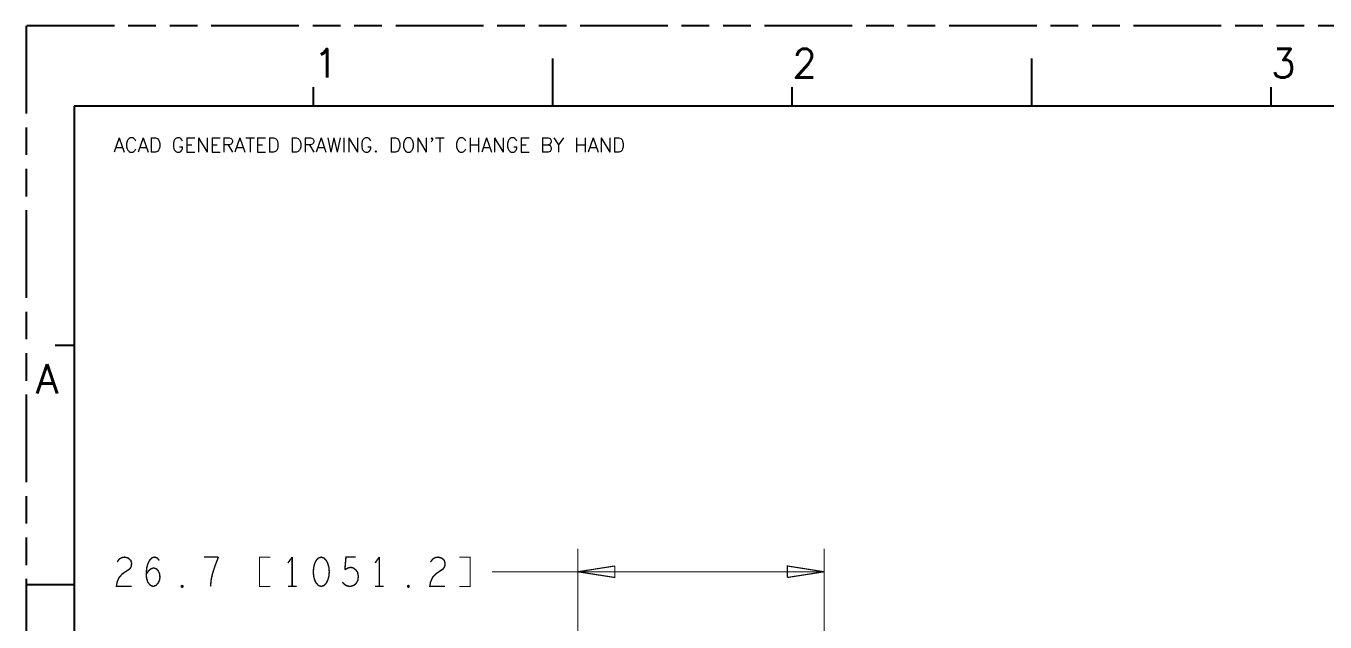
# Model space of a CAD drawing. Extents: x -81 to 328, y -202 to 89.
# Drawn here: x -81.2 to 59.7, y 24.1 to 88.7 of the extents above; entities that cross this region are included whole.
import ezdxf

# ---------------------------------------------------------------- set-up
doc = ezdxf.new("R2010")
doc.units = 0
doc.linetypes.add('PHANTOM', pattern=[29.5, 9.5, -1.5, 3, -1.5, 3, -1.5, 9.5])
doc.layers.add('0PAPERF', color=2, linetype='PHANTOM', plot=False)
doc.styles.add('SIMPLEX', font='simplex.shx')

msp = doc.modelspace()

# ---------------------------------------------------------------- linework, layer by layer
for p, q in [((-24.05, 80.01), (-24.05, 85.2)), ((27.86, 80.01), (27.86, 85.2)), ((-50.01, 80.01), (-50.01, 82.09)), ((1.9, 80.01), (1.9, 82.09)), ((53.81, 80.01), (53.81, 82.09)), ((324.77, 80.01), (-75.96, 80.01)), ((-75.96, 80.01), (-75.96, -197.18)), ((-75.96, 54.06), (-78.04, 54.06)), ((-75.96, 28.1), (-81.15, 28.1))]:
    msp.add_line(p, q)
for points, const_width in [([(-71.31, 30.57), (-71.08, 30.89), (-70.8, 31.05), (-70.49, 31.1), (-70.09, 30.99), (-69.82, 30.73), (-69.74, 30.41), (-69.78, 30.09), (-69.93, 29.83), (-70.72, 29.3), (-71.08, 28.93), (-71.31, 28.4), (-71.39, 27.92), (-69.74, 27.92)], 0.152), ([(-68.16, 29.25), (-67.89, 29.62), (-67.65, 29.83), (-67.34, 29.93), (-67.06, 29.83), (-66.86, 29.62), (-66.71, 29.3), (-66.67, 28.93), (-66.71, 28.61), (-66.86, 28.29), (-67.1, 28.03), (-67.38, 27.92), (-67.69, 28.03), (-67.97, 28.35), (-68.12, 28.82), (-68.16, 29.35), (-68.08, 30.04), (-67.97, 30.41), (-67.77, 30.78), (-67.49, 31.05), (-67.22, 31.1), (-66.94, 30.99), (-66.75, 30.73)], 0.152), ([(-60.33, 31.1), (-61.9, 31.1)], 0.152), ([(-61.19, 27.92), (-61.12, 28.61), (-61, 29.19), (-60.84, 29.72), (-60.64, 30.3), (-60.33, 31.1)], 0.152), ([(-54.69, 27.92), (-55.87, 27.92), (-55.87, 31.1), (-54.69, 31.1)], 0.127), ([(-52.33, 31.1), (-52.8, 30.46)], 0.152), ([(-52.33, 27.92), (-52.33, 31.1)], 0.152), ([(-46.62, 29.72), (-46.5, 31.1), (-45.44, 31.1)], 0.152), ([(-42.88, 31.1), (-43.35, 30.46)], 0.152), ([(-42.88, 27.92), (-42.88, 31.1)], 0.152), ([(-37.33, 30.57), (-37.09, 30.89), (-36.82, 31.05), (-36.5, 31.1), (-36.11, 30.99), (-35.83, 30.73), (-35.75, 30.41), (-35.79, 30.09), (-35.95, 29.83), (-36.74, 29.3), (-37.09, 28.93), (-37.33, 28.4), (-37.41, 27.92), (-35.75, 27.92)], 0.152), ([(-34.22, 27.92), (-33.04, 27.92), (-33.04, 31.1), (-34.22, 31.1)], 0.127), ([(-21.35, -72.25), (-21.35, 32.01)], 0.127), ([(5.35, -31.63), (5.35, 32.01)], 0.127), ([(-46.89, 28.4), (-46.66, 28.13), (-46.38, 27.98), (-46.03, 27.92), (-45.67, 28.03), (-45.4, 28.24), (-45.2, 28.61), (-45.16, 29.03), (-45.24, 29.46), (-45.44, 29.72), (-45.71, 29.93), (-45.99, 29.99), (-46.26, 29.93), (-46.62, 29.72)], 0.152), ([(-17.35, 30.14), (-21.35, 29.51)], 0.127), ([(-21.35, 29.51), (-17.35, 28.89), (-17.35, 30.14)], 0.127), ([(5.35, 29.51), (1.35, 30.14), (1.35, 28.89)], 0.127), ([(-30.65, 29.51), (-21.35, 29.51)], 0.127), ([(-21.35, 29.51), (5.35, 29.51)], 0.127), ([(1.35, 28.89), (5.35, 29.51)], 0.127), ([(-52.8, 27.92), (-51.85, 27.92)], 0.152), ([(-43.35, 27.92), (-42.41, 27.92)], 0.152)]:
    msp.add_lwpolyline(points, dxfattribs=dict(const_width=const_width))
at = {"const_width": 0.152}
for points in [[(-49.18, 31.1), (-49.49, 30.99), (-49.73, 30.73), (-49.89, 30.41), (-50, 29.99), (-50.04, 29.51), (-50, 29.03), (-49.89, 28.61), (-49.73, 28.29), (-49.49, 28.03), (-49.18, 27.92), (-48.86, 28.03), (-48.63, 28.29), (-48.47, 28.61), (-48.35, 29.03), (-48.31, 29.51), (-48.35, 29.99), (-48.47, 30.41), (-48.63, 30.73), (-48.86, 30.99)], [(-64.27, 27.82), (-64.34, 27.87), (-64.34, 27.98), (-64.27, 28.03), (-64.19, 27.98), (-64.19, 27.87)], [(-39.73, 27.82), (-39.81, 27.87), (-39.81, 27.98), (-39.73, 28.03), (-39.65, 27.98), (-39.65, 27.87)]]:
    msp.add_lwpolyline(points, close=True, dxfattribs=at)
at = {"layer": '0PAPERF'}
for p, q in [((328.4, 88.73), (-81.19, 88.73)), ((-81.19, 88.73), (-81.19, -202.41))]:
    msp.add_line(p, q, dxfattribs=at)

# ---------------------------------------------------------------- texts
at = {"style": 'SIMPLEX'}
for s, height, p in [('1', 3.11, (-50.01, 83.12)), ('2', 3.11, (1.9, 83.12)), ('3', 3.11, (53.81, 83.12)), ('A', 3.16, (-80.11, 48.87))]:
    msp.add_text(s, height=height, dxfattribs=at).set_placement(p)
at = {"color": 3, "style": 'SIMPLEX'}
msp.add_text("ACAD GENERATED DRAWING. DON'T CHANGE BY HAND", height=1.5572, dxfattribs=at).set_placement((-71.69, 75.03))

doc.saveas('drawing.dxf')
